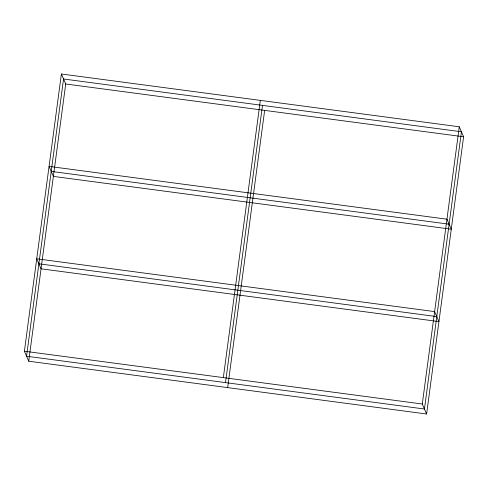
<?xml version="1.0" encoding="UTF-8"?>
<svg xmlns="http://www.w3.org/2000/svg" width="488" height="488" viewBox="0 0 488 488"><rect width="100%" height="100%" fill="white"/><g stroke="black" fill="none" stroke-linecap="round" stroke-linejoin="round"><path stroke-width="0.73" d="M24.4 351.22L61.39 73.993L459.281 126.782L463.6 136.78L426.61 414.007L28.719 361.218L24.4 351.22L422.291 404.009L426.61 414.007M28.719 361.218L65.709 83.991L61.39 73.993M223.345 377.614L260.336 100.388M225.505 382.616L262.495 105.384M227.664 387.612L264.655 110.386M422.291 404.009L459.281 126.782M65.709 83.991L463.6 136.78M51.222 171.398L449.113 224.193M38.887 263.807L436.778 316.602M63.55 78.989L26.559 356.216L424.45 409.011L461.441 131.784L63.55 78.989M446.947 219.191L49.062 166.402L53.381 176.4L451.272 229.189L446.947 219.191M434.619 311.6L36.728 258.811L41.053 268.809L438.938 321.598L434.619 311.6"/></g></svg>
